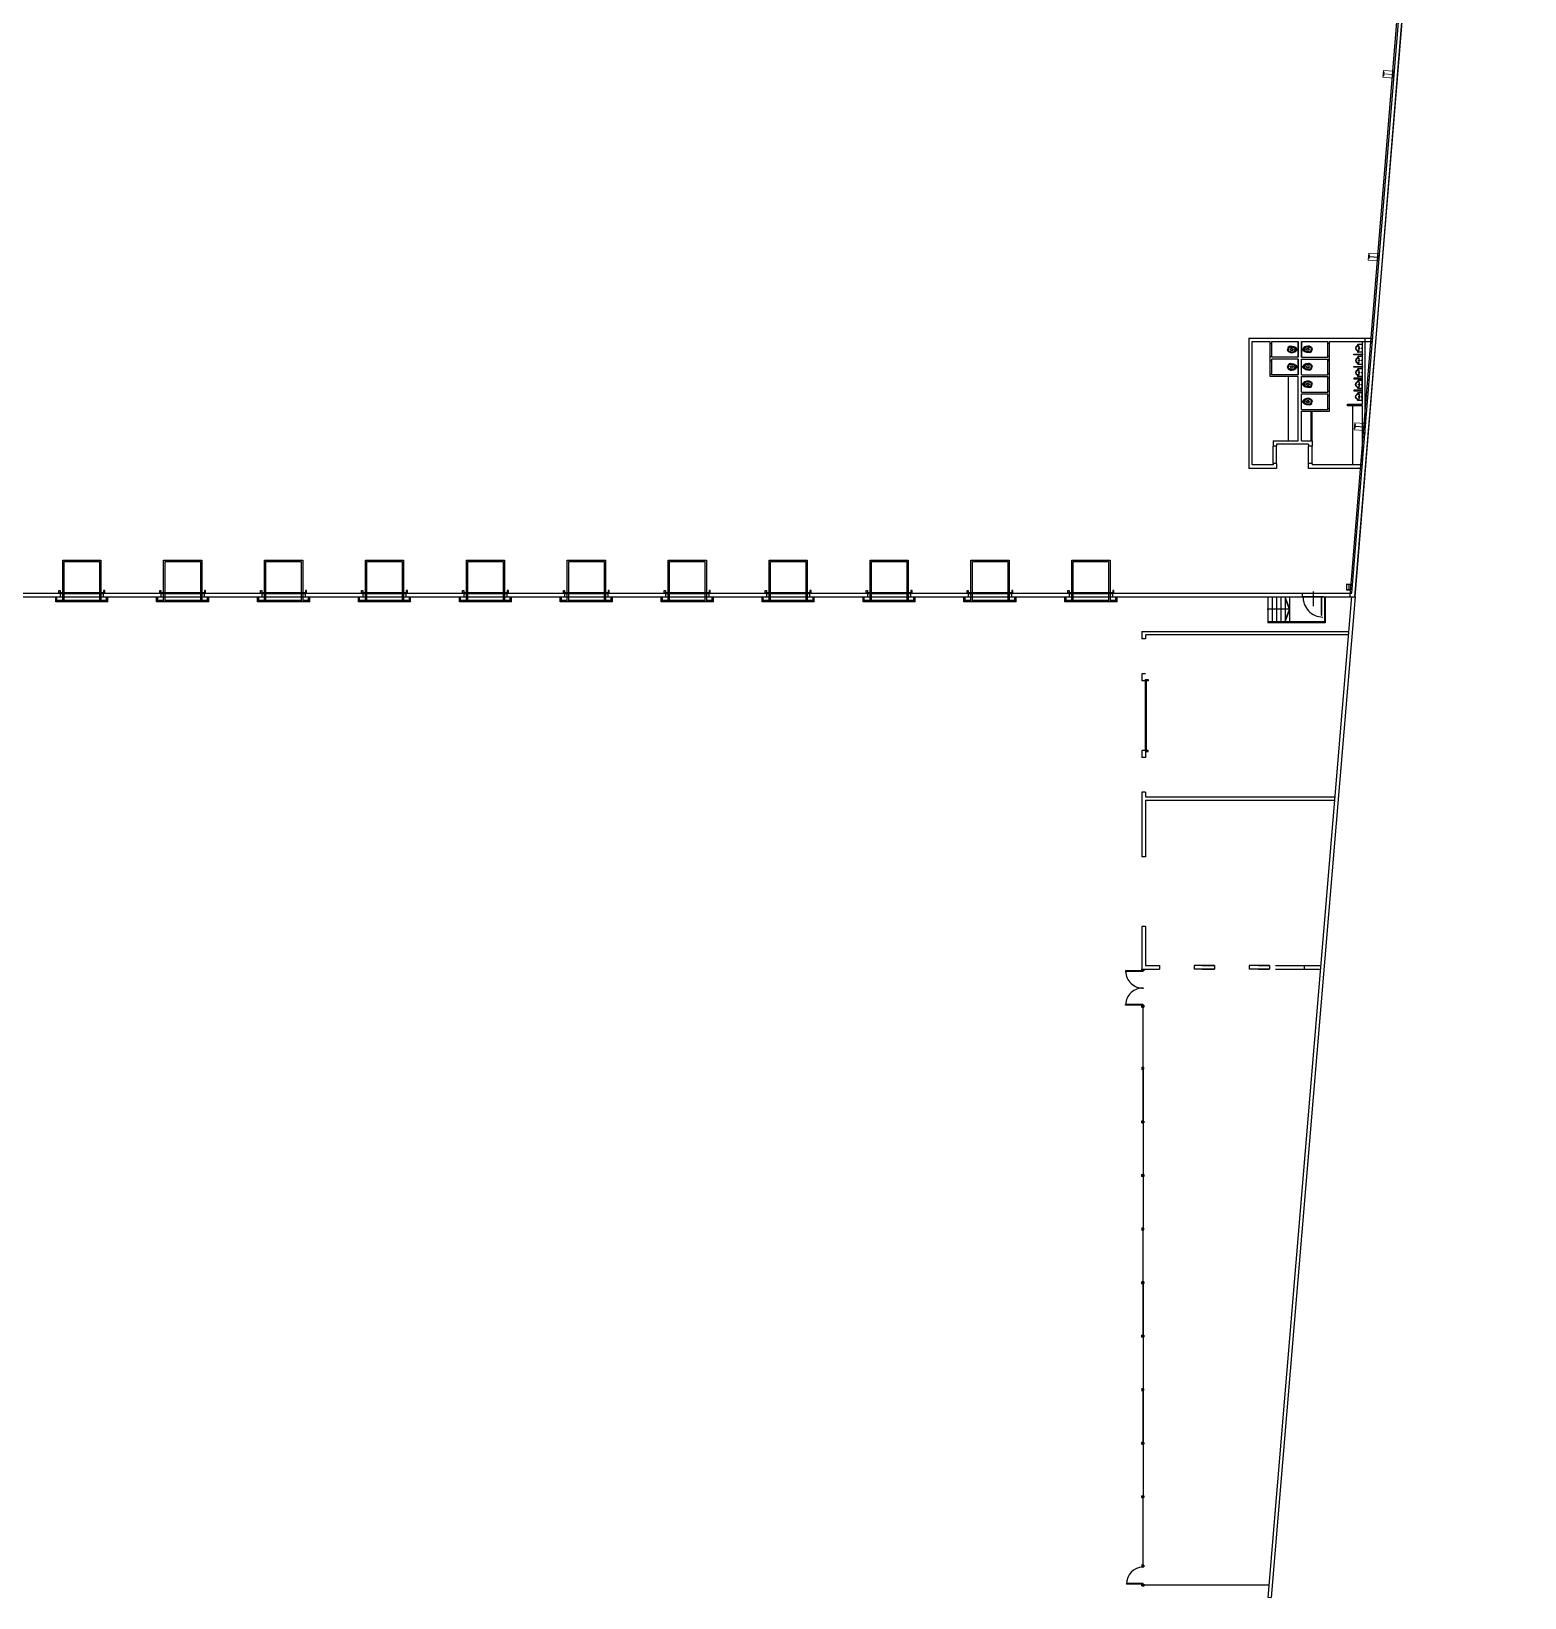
# Model space of a CAD drawing. Header units: millimetres. Extents: x 161 to 540, y 104 to 460.
# Drawn here: x 454.4 to 540.2, y 276.5 to 366.5 of the extents above; entities that cross this region are included whole.
import ezdxf

# ---------------------------------------------------------------- set-up
doc = ezdxf.new("R2010")
doc.units = ezdxf.units.MM
doc.linetypes.add('XKITLINE00', pattern=[0])
for name, color, linetype in [('00-SANIT', 8, 'Continuous'), ('10-CARP-SLIA', 15, 'Continuous'), ('10-M-A-150', 3, 'Continuous'), ('ARQ', 1, 'Continuous'), ('Muros', 3, 'Continuous'), ('Muros Hº', 3, 'Continuous')]:
    doc.layers.add(name, color=color, linetype=linetype)
doc.layers.add('Parte', color=2, linetype='Continuous', lineweight=0)

# ---------------------------------------------------------------- blocks, each defined once
blk = doc.blocks.new('Inodoro corto Pilar')
for points in [[(-0.174249, 0.153512, -0.066659), (-0.156175, 0.348488, -0.095705), (-0.093132, 0.476787, -0.015087)], [(-0.174249, 0.153512, 0.398108), (0.010141, -0.006303, 0.381756)], [(-0.128049, 0.160369, -0.08065), (-0.113821, 0.337568, -0.236142), (-0.074524, 0.393235, -0.092428), (0.010141, 0.412196, 1.125598)], [(-0.128049, 0.160369, 0.391062), (0.010141, 0.042196, -0.020403)], [(-0.093132, 0.476787, -0.231403), (-0.066714, 0.493517), (0.010141, 0.493517)], [(-0.061714, 0.493517, -0.538085), (0.081995, 0.493517, -1.991402)], [(0.010141, 0.166452, -0.071708), (-0.024533, 0.171744, -0.264886), (-0.036511, 0.187532, -0.087945), (-0.031023, 0.292004, -0.362438), (0.010141, 0.319716, 1.825448)], [(0.113413, 0.476787, 0.231403), (0.086995, 0.493517), (0.010141, 0.493517)], [(0.14833, 0.160369, 0.08065), (0.134102, 0.337568, 0.236142), (0.094806, 0.393235, 0.092428), (0.010141, 0.412196, -1.125598)], [(0.010141, 0.166452, 0.071708), (0.044814, 0.171744, 0.264886), (0.056792, 0.187532, 0.087945), (0.051304, 0.292004, 0.362438), (0.010141, 0.319716, -1.825448)], [(0.14833, 0.160369, -0.391062), (0.010141, 0.042196, 0.020403)], [(0.19453, 0.153512, -0.398108), (0.010141, -0.006303, -0.381756)], [(0.19453, 0.153512, 0.066659), (0.176456, 0.348488, 0.095705), (0.113413, 0.476787, 0.015087)]]:
    blk.add_lwpolyline(points, format="xyb")
for centre in [(-0.069859, 0.448056), (0.090141, 0.448056)]:
    blk.add_circle(centre, 0.00843)
blk.add_arc((0.010141, 0.474961), 0.05722, 18.846256, 161.153744)
blk = doc.blocks.new('MURAL CORTO VS')
for p, q in [((-0.225, 0), (0.225, 0)), ((-0.225, 0), (-0.225, -0.231031)), ((0.225, 0), (0.225, -0.231031)), ((-0.205224, -0.231031), (-0.225, -0.231031)), ((0.225, -0.231031), (0.205224, -0.231031))]:
    blk.add_line(p, q)
for centre, radius in [((-0.019313, -0.202847), 0.003249), ((-0.016105, -0.185791), 0.003249), ((0, -0.054976), 0.015), ((-0.007978, -0.21599), 0.003249), ((-0.000769, -0.177665), 0.003249), ((0, -0.19765), 0.003249), ((0.009364, -0.215323), 0.003249), ((0.015146, -0.184589), 0.003249), ((0.019655, -0.201348), 0.003249)]:
    blk.add_circle(centre, radius)
for centre, radius, start, end in [((-0.175256, -0.225977), 0.05, 185.800457, 242.304283), ((-0.159734, -0.243412), 0.047145, 125.639424, 214.697432), ((-0.162373, -0.201435), 0.077718, 242.304283, 263.68067), ((0, -0.555208), 0.397018, 63.881121, 118.133408), ((-0.352191, -0.375769), 0.254007, 16.680246, 44.676447), ((-0.174942, -0.329919), 0.051395, 24.937053, 85.520307), ((-0.014143, -0.25518), 0.125924, 204.925736, 276.448774), ((-0.014547, -0.255704), 0.105457, 206.562443, 277.928608), ((0.014547, -0.255704), 0.105457, 262.071392, 333.437557), ((0.014143, -0.25518), 0.125924, 263.551226, 335.074264), ((0.352191, -0.375769), 0.254007, 135.323553, 163.319754), ((0.174942, -0.329919), 0.051395, 94.479693, 155.062947), ((0.162373, -0.201435), 0.077718, 276.31933, 297.695717), ((0.159734, -0.243412), 0.047145, 325.302568, 71.387137), ((0.175256, -0.225977), 0.05, 297.695717, 354.199543)]:
    blk.add_arc(centre, radius, start, end)

msp = doc.modelspace()

# ---------------------------------------------------------------- linework, layer by layer
for p, q in [((530.175, 334.035), (540.012, 454.812)), ((530.454, 334.012), (540.214, 453.012)), ((320.514, 334.012), (530.454, 334.012))]:
    msp.add_line(p, q)
at = {"layer": '00-SANIT'}
for points in [[(530.395, 347.948), (530.895, 347.948), (530.895, 347.908), (530.395, 347.908)], [(530.395, 347.248), (530.895, 347.248), (530.895, 347.208), (530.395, 347.208)], [(530.395, 346.526), (530.895, 346.526), (530.895, 346.566), (530.395, 346.566)], [(530.395, 345.844), (530.895, 345.844), (530.895, 345.884), (530.395, 345.884)]]:
    msp.add_lwpolyline(points, close=True, dxfattribs=at)
at = {"layer": '10-CARP-SLIA'}
for p, q in [((525.591, 347.813), (525.591, 348.563)), ((525.691, 347.813), (525.691, 348.563)), ((528.891, 347.813), (528.891, 348.563)), ((528.991, 347.813), (528.991, 348.563)), ((525.591, 346.813), (525.591, 347.563)), ((525.691, 346.813), (525.691, 347.563)), ((528.891, 346.813), (528.891, 347.563)), ((528.991, 346.813), (528.991, 347.563)), ((528.891, 345.813), (528.891, 346.563)), ((528.991, 345.813), (528.991, 346.563)), ((528.891, 344.813), (528.891, 345.563)), ((528.991, 344.813), (528.991, 345.563)), ((525.751, 341.668), (525.751, 342.668)), ((525.951, 341.668), (525.951, 342.668)), ((527.791, 341.668), (527.791, 342.668)), ((527.991, 341.668), (527.991, 342.668)), ((527.452, 334.212), (528.652, 334.212)), ((528.652, 334.012), (527.452, 334.012))]:
    msp.add_line(p, q, dxfattribs=at)
msp.add_arc((528.632, 334.002), 1.16, 178.02375, 268.89048, dxfattribs=at)
at = {"layer": '10-M-A-150'}
msp.add_line((518.219, 332.011), (530.099, 332.012), dxfattribs=at)
at = {"layer": 'ARQ'}
for p, q in [((526.641, 342.978), (526.641, 346.651)), ((530.345, 341.588), (530.345, 344.962)), ((527.941, 342.978), (527.941, 344.651)), ((527.991, 342.978), (527.991, 344.651)), ((455.786, 333.712), (455.786, 334.012)), ((455.856, 333.792), (455.856, 334.012)), ((458.716, 333.792), (458.716, 334.012)), ((458.786, 333.712), (458.786, 334.012)), ((461.586, 333.712), (461.586, 334.012)), ((461.656, 333.792), (461.656, 334.012)), ((464.516, 333.792), (464.516, 334.012)), ((464.586, 333.712), (464.586, 334.012)), ((467.386, 333.712), (467.386, 334.012)), ((467.456, 333.792), (467.456, 334.012)), ((470.316, 333.792), (470.316, 334.012)), ((470.386, 333.712), (470.386, 334.012)), ((473.186, 333.712), (473.186, 334.012)), ((473.256, 333.792), (473.256, 334.012)), ((476.116, 333.792), (476.116, 334.012)), ((476.186, 333.712), (476.186, 334.012)), ((478.986, 333.712), (478.986, 334.012)), ((479.056, 333.792), (479.056, 334.012)), ((481.916, 333.792), (481.916, 334.012)), ((481.986, 333.712), (481.986, 334.012)), ((484.786, 333.712), (484.786, 334.012)), ((484.856, 333.792), (484.856, 334.012)), ((487.716, 333.792), (487.716, 334.012)), ((487.786, 333.712), (487.786, 334.012)), ((490.586, 333.712), (490.586, 334.012)), ((490.656, 333.792), (490.656, 334.012)), ((493.516, 333.792), (493.516, 334.012)), ((493.586, 333.712), (493.586, 334.012)), ((496.386, 333.712), (496.386, 334.012)), ((496.456, 333.792), (496.456, 334.012)), ((499.316, 333.792), (499.316, 334.012)), ((499.386, 333.712), (499.386, 334.012)), ((502.186, 333.712), (502.186, 334.012)), ((502.256, 333.792), (502.256, 334.012)), ((505.116, 333.792), (505.116, 334.012)), ((505.186, 333.712), (505.186, 334.012)), ((507.986, 333.712), (507.986, 334.012)), ((508.056, 333.792), (508.056, 334.012)), ((510.916, 333.792), (510.916, 334.012)), ((510.986, 333.712), (510.986, 334.012)), ((513.786, 333.712), (513.786, 334.012)), ((513.856, 333.792), (513.856, 334.012)), ((516.716, 333.792), (516.716, 334.012)), ((516.786, 333.712), (516.786, 334.012)), ((516.786, 333.712), (516.786, 334.012)), ((525.453, 334.012), (525.453, 332.512)), ((525.703, 334.012), (525.703, 332.562)), ((525.953, 334.012), (525.953, 332.562)), ((526.203, 334.012), (526.203, 332.562)), ((526.453, 334.012), (526.453, 332.562)), ((526.703, 334.012), (526.703, 332.562)), ((528.052, 334.312), (528.052, 333.475)), ((528.703, 334.012), (528.703, 332.512)), ((528.753, 334.012), (528.753, 332.512)), ((455.856, 333.792), (455.786, 333.712)), ((458.786, 333.712), (455.786, 333.712)), ((458.716, 333.792), (458.786, 333.712)), ((461.656, 333.792), (461.586, 333.712)), ((464.586, 333.712), (461.586, 333.712)), ((464.516, 333.792), (464.586, 333.712)), ((467.456, 333.792), (467.386, 333.712)), ((470.386, 333.712), (467.386, 333.712)), ((470.316, 333.792), (470.386, 333.712)), ((473.256, 333.792), (473.186, 333.712)), ((476.186, 333.712), (473.186, 333.712)), ((476.116, 333.792), (476.186, 333.712)), ((479.056, 333.792), (478.986, 333.712)), ((481.986, 333.712), (478.986, 333.712)), ((481.916, 333.792), (481.986, 333.712)), ((484.856, 333.792), (484.786, 333.712)), ((487.786, 333.712), (484.786, 333.712)), ((487.716, 333.792), (487.786, 333.712)), ((490.656, 333.792), (490.586, 333.712)), ((493.586, 333.712), (490.586, 333.712)), ((493.516, 333.792), (493.586, 333.712)), ((496.456, 333.792), (496.386, 333.712)), ((499.386, 333.712), (496.386, 333.712)), ((499.316, 333.792), (499.386, 333.712)), ((502.256, 333.792), (502.186, 333.712)), ((505.186, 333.712), (502.186, 333.712)), ((505.116, 333.792), (505.186, 333.712)), ((508.056, 333.792), (507.986, 333.712)), ((510.986, 333.712), (507.986, 333.712)), ((510.916, 333.792), (510.986, 333.712)), ((513.856, 333.792), (513.786, 333.712)), ((516.786, 333.712), (513.786, 333.712)), ((516.716, 333.792), (516.786, 333.712)), ((526.703, 333.287), (525.453, 333.287)), ((528.753, 332.562), (525.453, 332.562)), ((528.753, 332.512), (525.453, 332.512)), ((517.281, 312.505), (517.281, 312.473)), ((517.322, 312.505), (517.281, 312.505)), ((517.281, 312.505), (517.281, 312.473)), ((517.322, 312.505), (517.281, 312.505)), ((517.281, 312.473), (517.322, 312.473)), ((517.281, 312.473), (517.322, 312.473)), ((517.283, 312.503), (517.283, 312.475)), ((517.32, 312.503), (517.283, 312.503)), ((517.283, 312.503), (517.283, 312.475)), ((517.32, 312.503), (517.283, 312.503)), ((517.283, 312.475), (517.32, 312.475)), ((517.283, 312.475), (517.32, 312.475)), ((517.32, 312.475), (517.32, 312.503)), ((517.32, 312.475), (517.32, 312.503)), ((518.222, 312.505, -3.767), (517.322, 312.505, -3.767)), ((517.322, 312.473), (517.322, 312.505)), ((518.222, 312.505, -3.767), (517.322, 312.505, -3.767)), ((517.322, 312.473), (517.322, 312.505)), ((518.222, 312.473, -3.767), (517.322, 312.473, -3.767)), ((518.222, 312.473, -3.767), (517.322, 312.473, -3.767)), ((518.219, 312.512, 0.002), (518.219, 312.612, 0.002)), ((518.219, 312.612, 0.002), (518.319, 312.612, 0.002)), ((518.219, 312.512, 0.002), (518.219, 312.612, 0.002)), ((518.219, 312.612, 0.002), (518.319, 312.612, 0.002)), ((518.319, 312.512, 0.002), (518.219, 312.512, 0.002)), ((518.319, 312.512, 0.002), (518.219, 312.512, 0.002)), ((518.221, 312.514, 0.002), (518.317, 312.61, 0.002)), ((518.317, 312.514, 0.002), (518.221, 312.61, 0.002)), ((518.221, 312.514, 0.002), (518.221, 312.61, 0.002)), ((518.221, 312.61, 0.002), (518.317, 312.61, 0.002)), ((518.221, 312.514, 0.002), (518.317, 312.61, 0.002)), ((518.317, 312.514, 0.002), (518.221, 312.61, 0.002)), ((518.221, 312.514, 0.002), (518.221, 312.61, 0.002)), ((518.221, 312.61, 0.002), (518.317, 312.61, 0.002)), ((518.317, 312.514, 0.002), (518.221, 312.514, 0.002)), ((518.317, 312.514, 0.002), (518.221, 312.514, 0.002)), ((518.222, 312.473), (518.222, 312.505)), ((518.222, 312.505), (518.263, 312.505)), ((518.222, 312.473), (518.222, 312.505)), ((518.222, 312.505), (518.263, 312.505)), ((518.263, 312.473), (518.222, 312.473)), ((518.263, 312.473), (518.222, 312.473)), ((518.224, 312.475), (518.224, 312.503)), ((518.224, 312.503), (518.261, 312.503)), ((518.224, 312.475), (518.224, 312.503)), ((518.224, 312.503), (518.261, 312.503)), ((518.261, 312.475), (518.224, 312.475)), ((518.261, 312.475), (518.224, 312.475)), ((518.261, 312.503), (518.261, 312.475)), ((518.261, 312.503), (518.261, 312.475)), ((518.263, 312.505), (518.263, 312.473)), ((518.263, 312.505), (518.263, 312.473)), ((518.317, 312.61, 0.002), (518.317, 312.514, 0.002)), ((518.317, 312.61, 0.002), (518.317, 312.514, 0.002)), ((518.319, 312.612, 0.002), (518.319, 312.512, 0.002)), ((518.319, 312.612, 0.002), (518.319, 312.512, 0.002)), ((517.281, 310.538), (517.281, 310.571)), ((517.281, 310.571), (517.322, 310.571)), ((517.322, 310.538), (517.281, 310.538)), ((517.283, 310.54), (517.283, 310.569)), ((517.283, 310.569), (517.32, 310.569)), ((517.32, 310.54), (517.283, 310.54)), ((517.32, 310.569), (517.32, 310.54)), ((518.222, 310.571, -3.767), (517.322, 310.571, -3.767)), ((517.322, 310.571), (517.322, 310.538)), ((518.222, 310.538, -3.767), (517.322, 310.538, -3.767)), ((518.263, 310.571), (518.222, 310.571)), ((518.222, 310.571), (518.222, 310.538)), ((518.222, 310.538), (518.263, 310.538)), ((518.261, 310.569), (518.224, 310.569)), ((518.224, 310.569), (518.224, 310.54)), ((518.224, 310.54), (518.261, 310.54)), ((518.261, 310.54), (518.261, 310.569)), ((518.263, 310.538), (518.263, 310.571)), ((518.319, 310.531), (518.219, 310.531)), ((518.219, 310.531), (518.219, 310.431)), ((518.219, 310.431), (518.219, 310.531)), ((518.219, 310.531), (518.319, 310.531)), ((518.219, 310.431), (518.319, 310.431)), ((518.319, 310.431), (518.219, 310.431)), ((518.221, 310.433), (518.317, 310.529)), ((518.317, 310.433), (518.221, 310.529)), ((518.221, 310.529), (518.317, 310.433)), ((518.317, 310.529), (518.221, 310.433)), ((518.317, 310.529), (518.221, 310.529)), ((518.221, 310.529), (518.221, 310.433)), ((518.221, 310.433), (518.221, 310.529)), ((518.221, 310.529), (518.317, 310.529)), ((518.221, 310.433), (518.317, 310.433)), ((518.317, 310.433), (518.221, 310.433)), ((518.229, 310.401, 3.767), (518.229, 310.431, 3.767)), ((518.229, 310.431, 3.767), (518.234, 310.431, 3.767)), ((518.234, 310.401, 3.767), (518.229, 310.401, 3.767)), ((518.234, 310.431, 3.767), (518.234, 310.401, 3.767)), ((518.317, 310.433), (518.317, 310.529)), ((518.317, 310.529), (518.317, 310.433)), ((518.319, 310.431), (518.319, 310.531)), ((518.319, 310.531), (518.319, 310.431)), ((518.319, 306.953), (518.219, 306.953)), ((518.219, 306.953), (518.219, 306.853)), ((518.221, 306.855, -4.144), (518.317, 306.951, -4.144)), ((518.317, 306.855, -4.144), (518.221, 306.951, -4.144)), ((518.317, 306.951), (518.221, 306.951)), ((518.221, 306.951), (518.221, 306.855)), ((518.234, 306.983), (518.229, 306.983)), ((518.229, 306.983), (518.229, 306.953)), ((518.229, 306.953), (518.234, 306.953)), ((518.234, 306.953), (518.234, 306.983)), ((518.317, 306.855), (518.317, 306.951)), ((518.319, 306.853), (518.319, 306.953)), ((518.219, 306.853), (518.319, 306.853)), ((518.221, 306.855), (518.317, 306.855)), ((518.229, 306.823), (518.229, 306.853)), ((518.229, 306.853), (518.234, 306.853)), ((518.234, 306.823), (518.229, 306.823)), ((518.234, 306.853), (518.234, 306.823)), ((518.219, 303.776), (518.219, 303.876)), ((518.219, 303.876), (518.319, 303.876)), ((518.319, 303.876), (518.219, 303.876)), ((518.219, 303.876), (518.219, 303.776)), ((518.319, 303.776), (518.219, 303.776)), ((518.219, 303.776), (518.319, 303.776)), ((518.221, 303.874), (518.317, 303.778)), ((518.317, 303.874), (518.221, 303.778)), ((518.221, 303.778), (518.317, 303.874)), ((518.317, 303.778), (518.221, 303.874)), ((518.221, 303.778), (518.221, 303.874)), ((518.221, 303.874), (518.317, 303.874)), ((518.317, 303.874), (518.221, 303.874)), ((518.221, 303.874), (518.221, 303.778)), ((518.317, 303.778), (518.221, 303.778)), ((518.221, 303.778), (518.317, 303.778)), ((518.234, 303.906, 3.767), (518.229, 303.906, 3.767)), ((518.229, 303.906, 3.767), (518.229, 303.876, 3.767)), ((518.229, 303.876, 3.767), (518.234, 303.876, 3.767)), ((518.234, 303.876, 3.767), (518.234, 303.906, 3.767)), ((518.317, 303.874), (518.317, 303.778)), ((518.317, 303.778), (518.317, 303.874)), ((518.319, 303.876), (518.319, 303.776)), ((518.319, 303.776), (518.319, 303.876)), ((518.219, 300.699), (518.219, 300.799)), ((518.219, 300.799), (518.319, 300.799)), ((518.319, 300.699), (518.219, 300.699)), ((518.221, 300.797, -4.144), (518.317, 300.701, -4.144)), ((518.317, 300.797, -4.144), (518.221, 300.701, -4.144)), ((518.221, 300.701), (518.221, 300.797)), ((518.221, 300.797), (518.317, 300.797)), ((518.317, 300.701), (518.221, 300.701)), ((518.234, 300.829), (518.229, 300.829)), ((518.229, 300.829), (518.229, 300.799)), ((518.229, 300.799), (518.234, 300.799)), ((518.229, 300.669), (518.229, 300.699)), ((518.229, 300.699), (518.234, 300.699)), ((518.234, 300.669), (518.229, 300.669)), ((518.234, 300.799), (518.234, 300.829)), ((518.234, 300.699), (518.234, 300.669)), ((518.317, 300.797), (518.317, 300.701)), ((518.319, 300.799), (518.319, 300.699)), ((518.319, 297.722), (518.219, 297.722)), ((518.219, 297.722), (518.219, 297.622)), ((518.219, 297.622), (518.319, 297.622)), ((518.221, 297.624, -4.144), (518.317, 297.72, -4.144)), ((518.317, 297.624, -4.144), (518.221, 297.72, -4.144)), ((518.317, 297.72), (518.221, 297.72)), ((518.221, 297.72), (518.221, 297.624)), ((518.221, 297.624), (518.317, 297.624)), ((518.234, 297.752), (518.229, 297.752)), ((518.229, 297.752), (518.229, 297.722)), ((518.229, 297.722), (518.234, 297.722)), ((518.229, 297.592), (518.229, 297.622)), ((518.229, 297.622), (518.234, 297.622)), ((518.234, 297.592), (518.229, 297.592)), ((518.234, 297.722), (518.234, 297.752)), ((518.234, 297.622), (518.234, 297.592)), ((518.317, 297.624), (518.317, 297.72)), ((518.319, 297.622), (518.319, 297.722)), ((518.319, 294.645), (518.219, 294.645)), ((518.219, 294.645), (518.219, 294.545)), ((518.219, 294.545), (518.219, 294.645)), ((518.219, 294.645), (518.319, 294.645)), ((518.219, 294.545), (518.319, 294.545)), ((518.319, 294.545), (518.219, 294.545)), ((518.221, 294.547), (518.317, 294.643)), ((518.317, 294.547), (518.221, 294.643)), ((518.221, 294.643), (518.317, 294.547)), ((518.317, 294.643), (518.221, 294.547)), ((518.317, 294.643), (518.221, 294.643)), ((518.221, 294.643), (518.221, 294.547)), ((518.221, 294.547), (518.221, 294.643)), ((518.221, 294.643), (518.317, 294.643)), ((518.221, 294.547), (518.317, 294.547)), ((518.317, 294.547), (518.221, 294.547)), ((518.229, 294.515, 3.767), (518.229, 294.545, 3.767)), ((518.229, 294.545, 3.767), (518.234, 294.545, 3.767)), ((518.234, 294.515, 3.767), (518.229, 294.515, 3.767)), ((518.234, 294.545, 3.767), (518.234, 294.515, 3.767)), ((518.317, 294.547), (518.317, 294.643)), ((518.317, 294.643), (518.317, 294.547)), ((518.319, 294.545), (518.319, 294.645)), ((518.319, 294.645), (518.319, 294.545)), ((518.219, 291.468), (518.219, 291.568)), ((518.219, 291.568), (518.319, 291.568)), ((518.319, 291.468), (518.219, 291.468)), ((518.221, 291.566, -4.144), (518.317, 291.47, -4.144)), ((518.317, 291.566, -4.144), (518.221, 291.47, -4.144)), ((518.221, 291.47), (518.221, 291.566)), ((518.221, 291.566), (518.317, 291.566)), ((518.317, 291.47), (518.221, 291.47)), ((518.234, 291.598), (518.229, 291.598)), ((518.229, 291.598), (518.229, 291.568)), ((518.229, 291.568), (518.234, 291.568)), ((518.229, 291.438), (518.229, 291.468)), ((518.229, 291.468), (518.234, 291.468)), ((518.234, 291.438), (518.229, 291.438)), ((518.234, 291.568), (518.234, 291.598)), ((518.234, 291.468), (518.234, 291.438)), ((518.317, 291.566), (518.317, 291.47)), ((518.319, 291.568), (518.319, 291.468)), ((518.319, 288.491), (518.219, 288.491)), ((518.219, 288.491), (518.219, 288.391)), ((518.219, 288.391), (518.319, 288.391)), ((518.221, 288.393, -4.144), (518.317, 288.489, -4.144)), ((518.317, 288.393, -4.144), (518.221, 288.489, -4.144)), ((518.317, 288.489), (518.221, 288.489)), ((518.221, 288.489), (518.221, 288.393)), ((518.221, 288.393), (518.317, 288.393)), ((518.234, 288.521), (518.229, 288.521)), ((518.229, 288.521), (518.229, 288.491)), ((518.229, 288.491), (518.234, 288.491)), ((518.229, 288.361), (518.229, 288.391)), ((518.229, 288.391), (518.234, 288.391)), ((518.234, 288.361), (518.229, 288.361)), ((518.234, 288.491), (518.234, 288.521)), ((518.234, 288.391), (518.234, 288.361)), ((518.317, 288.393), (518.317, 288.489)), ((518.319, 288.391), (518.319, 288.491)), ((518.219, 285.315), (518.219, 285.415)), ((518.219, 285.415), (518.319, 285.415)), ((518.319, 285.415), (518.219, 285.415)), ((518.219, 285.415), (518.219, 285.315)), ((518.221, 285.413), (518.317, 285.317)), ((518.317, 285.413), (518.221, 285.317)), ((518.221, 285.317), (518.317, 285.413)), ((518.317, 285.317), (518.221, 285.413)), ((518.221, 285.317), (518.221, 285.413)), ((518.221, 285.413), (518.317, 285.413)), ((518.317, 285.413), (518.221, 285.413)), ((518.221, 285.413), (518.221, 285.317)), ((518.234, 285.445, 3.767), (518.229, 285.445, 3.767)), ((518.229, 285.445, 3.767), (518.229, 285.415, 3.767)), ((518.229, 285.415, 3.767), (518.234, 285.415, 3.767)), ((518.234, 285.415, 3.767), (518.234, 285.445, 3.767)), ((518.317, 285.413), (518.317, 285.317)), ((518.317, 285.317), (518.317, 285.413)), ((518.319, 285.415), (518.319, 285.315)), ((518.319, 285.315), (518.319, 285.415)), ((518.319, 285.315), (518.219, 285.315)), ((518.219, 285.315), (518.319, 285.315)), ((518.317, 285.317), (518.221, 285.317)), ((518.221, 285.317), (518.317, 285.317)), ((518.219, 282.238), (518.219, 282.338)), ((518.219, 282.338), (518.319, 282.338)), ((518.319, 282.238), (518.219, 282.238)), ((518.221, 282.336, -4.144), (518.317, 282.24, -4.144)), ((518.317, 282.336, -4.144), (518.221, 282.24, -4.144)), ((518.221, 282.24), (518.221, 282.336)), ((518.221, 282.336), (518.317, 282.336)), ((518.317, 282.24), (518.221, 282.24)), ((518.234, 282.368), (518.229, 282.368)), ((518.229, 282.368), (518.229, 282.338)), ((518.229, 282.338), (518.234, 282.338)), ((518.229, 282.208), (518.229, 282.238)), ((518.229, 282.238), (518.234, 282.238)), ((518.234, 282.208), (518.229, 282.208)), ((518.234, 282.338), (518.234, 282.368)), ((518.234, 282.238), (518.234, 282.208)), ((518.317, 282.336), (518.317, 282.24)), ((518.319, 282.338), (518.319, 282.238)), ((518.321, 278.361), (518.221, 278.361)), ((518.221, 278.361), (518.221, 278.261)), ((518.221, 278.261, -3.767), (518.221, 278.361, -3.767)), ((518.221, 278.361, -3.767), (518.321, 278.361, -3.767)), ((518.221, 278.261), (518.321, 278.261)), ((518.321, 278.261, -3.767), (518.221, 278.261, -3.767)), ((518.223, 278.263, -3.767), (518.319, 278.359, -3.767)), ((518.319, 278.263, -3.767), (518.223, 278.359, -3.767)), ((518.223, 278.263, -4.144), (518.319, 278.359, -4.144)), ((518.319, 278.263, -4.144), (518.223, 278.359, -4.144)), ((518.319, 278.359), (518.223, 278.359)), ((518.223, 278.359), (518.223, 278.263)), ((518.223, 278.263, -3.767), (518.223, 278.359, -3.767)), ((518.223, 278.359, -3.767), (518.319, 278.359, -3.767)), ((518.223, 278.263), (518.319, 278.263)), ((518.319, 278.263, -3.767), (518.223, 278.263, -3.767)), ((518.236, 278.391), (518.231, 278.391)), ((518.231, 278.391), (518.231, 278.361)), ((518.231, 278.361), (518.236, 278.361)), ((518.231, 278.231), (518.231, 278.261)), ((518.231, 278.261), (518.236, 278.261)), ((518.236, 278.231), (518.231, 278.231)), ((518.236, 278.361), (518.236, 278.391)), ((518.236, 278.261), (518.236, 278.231)), ((518.319, 278.263), (518.319, 278.359)), ((518.319, 278.359, -3.767), (518.319, 278.263, -3.767)), ((518.321, 278.261), (518.321, 278.361)), ((518.321, 278.361, -3.767), (518.321, 278.261, -3.767)), ((518.222, 277.27, -3.767), (517.323, 277.27, -3.767)), ((518.222, 277.302, -3.767), (517.324, 277.302, -3.767)), ((518.319, 277.262), (518.219, 277.262)), ((518.219, 277.262), (518.219, 277.162)), ((518.219, 277.162), (518.219, 277.262)), ((518.219, 277.262), (518.319, 277.262)), ((518.219, 277.162), (518.219, 277.262)), ((518.219, 277.262), (518.319, 277.262)), ((518.221, 277.164), (518.317, 277.26)), ((518.317, 277.164), (518.221, 277.26)), ((518.221, 277.164), (518.317, 277.26)), ((518.317, 277.164), (518.221, 277.26)), ((518.221, 277.26), (518.317, 277.164)), ((518.317, 277.26), (518.221, 277.164)), ((518.317, 277.26), (518.221, 277.26)), ((518.221, 277.26), (518.221, 277.164)), ((518.221, 277.164), (518.221, 277.26)), ((518.221, 277.26), (518.317, 277.26)), ((518.221, 277.164), (518.221, 277.26)), ((518.221, 277.26), (518.317, 277.26)), ((518.263, 277.302), (518.222, 277.302)), ((518.222, 277.302), (518.222, 277.27)), ((518.222, 277.27), (518.263, 277.27)), ((518.261, 277.3), (518.224, 277.3)), ((518.224, 277.3), (518.224, 277.272)), ((518.224, 277.272), (518.261, 277.272)), ((518.261, 277.272), (518.261, 277.3)), ((518.263, 277.27), (518.263, 277.302)), ((518.317, 277.164), (518.317, 277.26)), ((518.317, 277.26), (518.317, 277.164)), ((518.317, 277.26), (518.317, 277.164)), ((518.319, 277.162), (518.319, 277.262)), ((518.319, 277.262), (518.319, 277.162)), ((518.319, 277.262), (518.319, 277.162)), ((518.219, 277.162), (518.319, 277.162)), ((518.319, 277.162), (518.219, 277.162)), ((518.319, 277.162), (518.219, 277.162)), ((518.221, 277.164), (518.317, 277.164)), ((518.317, 277.164), (518.221, 277.164)), ((518.317, 277.164), (518.221, 277.164)), ((518.319, 277.176), (518.349, 277.176)), ((518.319, 277.172), (518.319, 277.176)), ((518.349, 277.172), (518.319, 277.172)), ((518.349, 277.176), (518.349, 277.172))]:
    msp.add_line(p, q, dxfattribs=at)
at = {"layer": 'ARQ', "ltscale": 0.005}
for p, q in [((518.279, 303.876, -0.775), (518.279, 310.431, 0.009)), ((518.279, 306.853, -0.377), (518.279, 303.876, 0.009)), ((518.279, 303.776, -0.775), (518.279, 300.799, -0.39)), ((518.279, 300.699, -0.377), (518.279, 297.722, 0.009)), ((518.279, 294.645, -0.775), (518.279, 297.622, -0.39)), ((518.279, 294.545, -0.775), (518.279, 291.568, -0.39)), ((518.279, 291.568, -0.377), (518.279, 294.545, 0.009)), ((518.279, 291.468, -0.377), (518.279, 288.491, 0.009)), ((518.279, 285.415, -0.775), (518.279, 288.391, -0.39)), ((518.279, 288.391, -0.377), (518.279, 285.415, 0.009)), ((518.279, 285.315, -0.775), (518.279, 282.338, -0.39)), ((518.279, 278.361, -0.375), (518.279, 282.238, 0.009)), ((518.317, 277.224, 3.767), (519.341, 277.224, 3.767)), ((518.319, 277.224), (525.503, 277.224))]:
    msp.add_line(p, q, dxfattribs=at)
at = {"layer": 'ARQ'}
for points in [[(456.191, 334.262), (456.191, 336.112), (458.381, 336.112), (458.381, 334.262)], [(456.271, 334.262), (456.271, 336.032), (458.301, 336.032), (458.301, 334.262)], [(461.991, 334.262), (461.991, 336.112), (464.181, 336.112), (464.181, 334.262)], [(462.071, 334.262), (462.071, 336.032), (464.101, 336.032), (464.101, 334.262)], [(467.791, 334.262), (467.791, 336.112), (469.981, 336.112), (469.981, 334.262)], [(467.871, 334.262), (467.871, 336.032), (469.901, 336.032), (469.901, 334.262)], [(473.591, 334.262), (473.591, 336.112), (475.781, 336.112), (475.781, 334.262)], [(473.671, 334.262), (473.671, 336.032), (475.701, 336.032), (475.701, 334.262)], [(479.391, 334.262), (479.391, 336.112), (481.581, 336.112), (481.581, 334.262)], [(479.471, 334.262), (479.471, 336.032), (481.501, 336.032), (481.501, 334.262)], [(485.191, 334.262), (485.191, 336.112), (487.381, 336.112), (487.381, 334.262)], [(485.271, 334.262), (485.271, 336.032), (487.301, 336.032), (487.301, 334.262)], [(490.991, 334.262), (490.991, 336.112), (493.181, 336.112), (493.181, 334.262)], [(491.071, 334.262), (491.071, 336.032), (493.101, 336.032), (493.101, 334.262)], [(496.791, 334.262), (496.791, 336.112), (498.981, 336.112), (498.981, 334.262)], [(496.871, 334.262), (496.871, 336.032), (498.901, 336.032), (498.901, 334.262)], [(502.591, 334.262), (502.591, 336.112), (504.781, 336.112), (504.781, 334.262)], [(502.671, 334.262), (502.671, 336.032), (504.701, 336.032), (504.701, 334.262)], [(508.391, 334.262), (508.391, 336.112), (510.581, 336.112), (510.581, 334.262)], [(508.471, 334.262), (508.471, 336.032), (510.501, 336.032), (510.501, 334.262)], [(514.191, 334.262), (514.191, 336.112), (516.381, 336.112), (516.381, 334.262)], [(514.271, 334.262), (514.271, 336.032), (516.301, 336.032), (516.301, 334.262)], [(456.036, 334.212), (456.036, 334.262), (458.536, 334.262), (458.536, 334.212)], [(456.036, 334.262), (456.036, 334.19), (458.536, 334.19), (458.536, 334.262)], [(456.191, 333.712), (456.191, 334.19)], [(456.271, 333.712), (456.271, 334.19)], [(458.301, 334.19), (458.301, 333.712)], [(458.381, 334.19), (458.381, 333.712)], [(461.836, 334.212), (461.836, 334.262), (464.336, 334.262), (464.336, 334.212)], [(461.836, 334.262), (461.836, 334.19), (464.336, 334.19), (464.336, 334.262)], [(461.991, 333.712), (461.991, 334.19)], [(462.071, 333.712), (462.071, 334.19)], [(464.101, 334.19), (464.101, 333.712)], [(464.181, 334.19), (464.181, 333.712)], [(467.636, 334.212), (467.636, 334.262), (470.136, 334.262), (470.136, 334.212)], [(467.636, 334.262), (467.636, 334.19), (470.136, 334.19), (470.136, 334.262)], [(467.791, 333.712), (467.791, 334.19)], [(467.871, 333.712), (467.871, 334.19)], [(469.901, 334.19), (469.901, 333.712)], [(469.981, 334.19), (469.981, 333.712)], [(473.436, 334.212), (473.436, 334.262), (475.936, 334.262), (475.936, 334.212)], [(473.436, 334.262), (473.436, 334.19), (475.936, 334.19), (475.936, 334.262)], [(473.591, 333.712), (473.591, 334.19)], [(473.671, 333.712), (473.671, 334.19)], [(475.701, 334.19), (475.701, 333.712)], [(475.781, 334.19), (475.781, 333.712)], [(479.236, 334.212), (479.236, 334.262), (481.736, 334.262), (481.736, 334.212)], [(479.236, 334.262), (479.236, 334.19), (481.736, 334.19), (481.736, 334.262)], [(479.391, 333.712), (479.391, 334.19)], [(479.471, 333.712), (479.471, 334.19)], [(481.501, 334.19), (481.501, 333.712)], [(481.581, 334.19), (481.581, 333.712)], [(485.036, 334.212), (485.036, 334.262), (487.536, 334.262), (487.536, 334.212)], [(485.036, 334.262), (485.036, 334.19), (487.536, 334.19), (487.536, 334.262)], [(485.191, 333.712), (485.191, 334.19)], [(485.271, 333.712), (485.271, 334.19)], [(487.301, 334.19), (487.301, 333.712)], [(487.381, 334.19), (487.381, 333.712)], [(490.836, 334.212), (490.836, 334.262), (493.336, 334.262), (493.336, 334.212)], [(490.836, 334.262), (490.836, 334.19), (493.336, 334.19), (493.336, 334.262)], [(490.991, 333.712), (490.991, 334.19)], [(491.071, 333.712), (491.071, 334.19)], [(493.101, 334.19), (493.101, 333.712)], [(493.181, 334.19), (493.181, 333.712)], [(496.636, 334.212), (496.636, 334.262), (499.136, 334.262), (499.136, 334.212)], [(496.636, 334.262), (496.636, 334.19), (499.136, 334.19), (499.136, 334.262)], [(496.791, 333.712), (496.791, 334.19)], [(496.871, 333.712), (496.871, 334.19)], [(498.901, 334.19), (498.901, 333.712)], [(498.981, 334.19), (498.981, 333.712)], [(502.436, 334.212), (502.436, 334.262), (504.936, 334.262), (504.936, 334.212)], [(502.436, 334.262), (502.436, 334.19), (504.936, 334.19), (504.936, 334.262)], [(502.591, 333.712), (502.591, 334.19)], [(502.671, 333.712), (502.671, 334.19)], [(504.701, 334.19), (504.701, 333.712)], [(504.781, 334.19), (504.781, 333.712)], [(508.236, 334.212), (508.236, 334.262), (510.736, 334.262), (510.736, 334.212)], [(508.236, 334.262), (508.236, 334.19), (510.736, 334.19), (510.736, 334.262)], [(508.391, 333.712), (508.391, 334.19)], [(508.471, 333.712), (508.471, 334.19)], [(510.501, 334.19), (510.501, 333.712)], [(510.581, 334.19), (510.581, 333.712)], [(514.036, 334.212), (514.036, 334.262), (516.536, 334.262), (516.536, 334.212)], [(514.036, 334.262), (514.036, 334.19), (516.536, 334.19), (516.536, 334.262)], [(514.191, 333.712), (514.191, 334.19)], [(514.271, 333.712), (514.271, 334.19)], [(516.301, 334.19), (516.301, 333.712)], [(516.381, 334.19), (516.381, 333.712)], [(456.191, 333.792), (455.856, 333.792)], [(458.301, 333.792), (456.271, 333.792)], [(458.716, 333.792), (458.381, 333.792)], [(461.991, 333.792), (461.656, 333.792)], [(464.101, 333.792), (462.071, 333.792)], [(464.516, 333.792), (464.181, 333.792)], [(467.791, 333.792), (467.456, 333.792)], [(469.901, 333.792), (467.871, 333.792)], [(470.316, 333.792), (469.981, 333.792)], [(473.591, 333.792), (473.256, 333.792)], [(475.701, 333.792), (473.671, 333.792)], [(476.116, 333.792), (475.781, 333.792)], [(479.391, 333.792), (479.056, 333.792)], [(481.501, 333.792), (479.471, 333.792)], [(481.916, 333.792), (481.581, 333.792)], [(485.191, 333.792), (484.856, 333.792)], [(487.301, 333.792), (485.271, 333.792)], [(487.716, 333.792), (487.381, 333.792)], [(490.991, 333.792), (490.656, 333.792)], [(493.101, 333.792), (491.071, 333.792)], [(493.516, 333.792), (493.181, 333.792)], [(496.791, 333.792), (496.456, 333.792)], [(498.901, 333.792), (496.871, 333.792)], [(499.316, 333.792), (498.981, 333.792)], [(502.591, 333.792), (502.256, 333.792)], [(504.701, 333.792), (502.671, 333.792)], [(505.116, 333.792), (504.781, 333.792)], [(508.391, 333.792), (508.056, 333.792)], [(510.501, 333.792), (508.471, 333.792)], [(510.916, 333.792), (510.581, 333.792)], [(514.191, 333.792), (513.856, 333.792)], [(516.301, 333.792), (514.271, 333.792)], [(516.716, 333.792), (516.381, 333.792)]]:
    msp.add_lwpolyline(points, dxfattribs=at)
for points in [[(455.966, 334.212), (455.966, 334.362), (456.036, 334.362), (456.036, 334.212)], [(458.606, 334.212), (458.606, 334.362), (458.536, 334.362), (458.536, 334.212)], [(461.766, 334.212), (461.766, 334.362), (461.836, 334.362), (461.836, 334.212)], [(464.406, 334.212), (464.406, 334.362), (464.336, 334.362), (464.336, 334.212)], [(467.566, 334.212), (467.566, 334.362), (467.636, 334.362), (467.636, 334.212)], [(470.206, 334.212), (470.206, 334.362), (470.136, 334.362), (470.136, 334.212)], [(473.366, 334.212), (473.366, 334.362), (473.436, 334.362), (473.436, 334.212)], [(476.006, 334.212), (476.006, 334.362), (475.936, 334.362), (475.936, 334.212)], [(479.166, 334.212), (479.166, 334.362), (479.236, 334.362), (479.236, 334.212)], [(481.806, 334.212), (481.806, 334.362), (481.736, 334.362), (481.736, 334.212)], [(484.966, 334.212), (484.966, 334.362), (485.036, 334.362), (485.036, 334.212)], [(487.606, 334.212), (487.606, 334.362), (487.536, 334.362), (487.536, 334.212)], [(490.766, 334.212), (490.766, 334.362), (490.836, 334.362), (490.836, 334.212)], [(493.406, 334.212), (493.406, 334.362), (493.336, 334.362), (493.336, 334.212)], [(496.566, 334.212), (496.566, 334.362), (496.636, 334.362), (496.636, 334.212)], [(499.206, 334.212), (499.206, 334.362), (499.136, 334.362), (499.136, 334.212)], [(502.366, 334.212), (502.366, 334.362), (502.436, 334.362), (502.436, 334.212)], [(505.006, 334.212), (505.006, 334.362), (504.936, 334.362), (504.936, 334.212)], [(508.166, 334.212), (508.166, 334.362), (508.236, 334.362), (508.236, 334.212)], [(510.806, 334.212), (510.806, 334.362), (510.736, 334.362), (510.736, 334.212)], [(513.966, 334.212), (513.966, 334.362), (514.036, 334.362), (514.036, 334.212)], [(516.606, 334.212), (516.606, 334.362), (516.536, 334.362), (516.536, 334.212)]]:
    msp.add_lwpolyline(points, close=True, dxfattribs=at)
at = {"layer": 'ARQ', "const_width": 0.1}
msp.add_lwpolyline([(526.453, 332.637), (526.703, 333.287), (526.453, 333.937)], dxfattribs=at)
at = {"layer": 'ARQ'}
for points, elevation in [([(528.558, 333.954), (528.511, 333.954), (528.511, 332.952), (528.558, 332.952)], 3.767), ([(518.419, 329.252), (518.569, 329.252), (518.569, 329.182), (518.419, 329.182)], 3.764), ([(518.419, 329.182), (518.469, 329.182), (518.469, 325.182), (518.419, 325.182)], 3.764), ([(518.419, 325.112), (518.569, 325.112), (518.569, 325.182), (518.419, 325.182)], 3.764)]:
    msp.add_lwpolyline(points, close=True, dxfattribs=dict(at, elevation=elevation))
at = {"layer": 'ARQ', "const_width": 0.05}
msp.add_lwpolyline([(525.453, 333.262, 1), (525.453, 333.312, 1)], format="xyb", close=True, dxfattribs=at)
at = {"layer": 'ARQ'}
for centre, radius, start, end in [((518.267, 312.511), 0.991, 182.06381, 272.78274), ((518.267, 312.511), 0.991, 182.06381, 272.78274), ((518.267, 310.532), 0.991, 87.21726, 177.93619), ((518.324, 277.262, -3.767), 1.001, 93.00776, 179.54081)]:
    msp.add_arc(centre, radius, start, end, dxfattribs=at)
at = {"layer": 'Muros'}
for p, q in [((530.279, 334.212), (533.636, 375.431)), ((530.463, 334.012), (533.835, 375.414)), ((524.351, 348.871), (531.498, 348.871)), ((524.351, 348.871), (524.351, 341.388)), ((524.551, 348.671), (525.591, 348.671)), ((524.551, 341.588), (524.551, 348.671)), ((525.591, 348.563), (525.591, 348.671)), ((525.591, 348.563), (525.691, 348.563)), ((525.691, 348.671), (527.191, 348.671)), ((525.691, 348.563), (525.691, 348.671)), ((527.191, 347.771), (527.191, 348.671)), ((527.391, 348.671), (528.891, 348.671)), ((527.391, 347.771), (527.391, 348.671)), ((528.891, 348.563), (528.891, 348.671)), ((528.991, 348.563), (528.891, 348.563)), ((528.991, 348.671), (531.486, 348.671)), ((528.991, 348.563), (528.991, 348.671)), ((528.991, 347.671), (528.991, 348.671)), ((530.895, 345.082), (530.895, 348.671)), ((531.045, 343.385), (531.045, 348.871)), ((531.045, 343.385), (531.045, 348.505)), ((525.591, 347.563), (525.591, 347.813)), ((525.591, 347.813), (525.691, 347.813)), ((525.591, 347.563), (525.691, 347.563)), ((525.691, 347.771), (525.691, 347.813)), ((527.191, 347.771), (525.691, 347.771)), ((525.691, 347.563), (525.691, 347.671)), ((527.191, 347.671), (525.691, 347.671)), ((527.191, 346.771), (527.191, 347.671)), ((527.391, 347.771), (528.891, 347.771)), ((527.391, 346.771), (527.391, 347.671)), ((527.391, 346.771), (527.391, 347.671)), ((527.391, 347.671), (528.991, 347.671)), ((527.391, 347.671), (528.991, 347.671)), ((528.991, 347.813), (528.891, 347.813)), ((528.891, 347.771), (528.891, 347.813)), ((528.891, 347.563), (528.891, 347.671)), ((528.991, 347.563), (528.891, 347.563)), ((528.991, 347.671), (528.991, 347.813)), ((528.991, 347.563), (528.991, 347.671)), ((528.991, 344.671), (528.991, 347.671)), ((525.591, 346.671), (525.591, 346.813)), ((525.591, 346.813), (525.691, 346.813)), ((527.191, 346.671), (525.591, 346.671)), ((525.691, 346.771), (525.691, 346.813)), ((527.191, 346.771), (525.691, 346.771)), ((527.191, 342.978), (527.191, 346.671)), ((527.391, 346.771), (528.891, 346.771)), ((527.391, 345.771), (527.391, 346.671)), ((527.391, 345.771), (527.391, 346.671)), ((527.391, 346.671), (528.891, 346.671)), ((528.991, 346.813), (528.891, 346.813)), ((528.891, 346.771), (528.891, 346.813)), ((528.891, 346.563), (528.891, 346.671)), ((528.991, 346.563), (528.891, 346.563)), ((528.991, 346.563), (528.991, 346.813)), ((527.391, 345.771), (528.891, 345.771)), ((527.391, 344.771), (527.391, 345.671)), ((527.391, 345.544), (527.391, 345.671)), ((527.391, 345.671), (528.891, 345.671)), ((528.891, 345.771), (528.891, 345.813)), ((528.991, 345.813), (528.891, 345.813)), ((528.891, 345.563), (528.891, 345.671)), ((528.991, 345.563), (528.991, 345.813)), ((527.391, 344.771), (528.891, 344.771)), ((528.991, 345.563), (528.891, 345.563)), ((528.991, 344.813), (528.891, 344.813)), ((528.891, 344.771), (528.891, 344.813)), ((528.991, 344.671), (528.991, 344.813)), ((530.031, 345.082), (530.895, 345.082)), ((530.031, 344.982), (530.031, 345.082)), ((530.031, 345.082), (530.031, 344.982)), ((530.895, 344.982), (530.031, 344.982)), ((530.895, 341.588), (530.895, 344.982)), ((527.391, 342.978), (527.391, 344.671)), ((527.391, 344.671), (528.991, 344.671)), ((527.391, 344.671), (528.991, 344.671)), ((525.751, 342.978), (525.751, 342.778)), ((525.751, 342.978), (527.191, 342.978)), ((525.751, 342.978), (525.751, 342.668)), ((527.391, 342.978), (527.991, 342.978)), ((527.991, 342.978), (527.991, 342.668)), ((525.951, 342.668), (525.751, 342.668)), ((527.791, 342.778), (525.951, 342.778)), ((525.951, 342.778), (525.951, 342.668)), ((527.791, 342.778), (527.791, 342.668)), ((527.991, 342.668), (527.791, 342.668)), ((525.951, 341.388), (524.351, 341.388)), ((525.751, 341.588), (524.551, 341.588)), ((525.751, 341.668), (525.751, 341.588)), ((525.951, 341.668), (525.751, 341.668)), ((525.951, 341.668), (525.951, 341.388)), ((527.791, 341.388), (527.791, 341.668)), ((528.011, 341.668), (527.791, 341.668)), ((530.882, 341.388), (527.791, 341.388)), ((530.882, 341.388), (527.791, 341.388)), ((527.991, 341.668), (527.991, 341.588)), ((530.895, 341.588), (527.991, 341.588)), ((452.736, 334.212), (456.036, 334.212)), ((452.736, 334.012), (456.036, 334.012)), ((456.036, 334.212), (456.036, 334.012)), ((458.536, 334.212), (461.836, 334.212)), ((458.536, 334.012), (458.536, 334.212)), ((458.536, 334.012), (461.836, 334.012)), ((461.836, 334.212), (461.836, 334.012)), ((464.336, 334.212), (467.636, 334.212)), ((464.336, 334.012), (464.336, 334.212)), ((464.336, 334.012), (467.636, 334.012)), ((467.636, 334.212), (467.636, 334.012)), ((470.136, 334.212), (473.436, 334.212)), ((470.136, 334.012), (470.136, 334.212)), ((470.136, 334.012), (473.436, 334.012)), ((473.436, 334.212), (473.436, 334.012)), ((475.936, 334.212), (479.236, 334.212)), ((475.936, 334.012), (475.936, 334.212)), ((475.936, 334.012), (479.236, 334.012)), ((479.236, 334.212), (479.236, 334.012)), ((481.736, 334.212), (485.036, 334.212)), ((481.736, 334.012), (481.736, 334.212)), ((481.736, 334.012), (485.036, 334.012)), ((485.036, 334.212), (485.036, 334.012)), ((487.536, 334.212), (490.836, 334.212)), ((487.536, 334.012), (487.536, 334.212)), ((487.536, 334.012), (490.836, 334.012)), ((490.836, 334.212), (490.836, 334.012)), ((493.336, 334.212), (496.636, 334.212)), ((493.336, 334.012), (493.336, 334.212)), ((493.336, 334.012), (496.636, 334.012)), ((496.636, 334.212), (496.636, 334.012)), ((499.136, 334.212), (502.436, 334.212)), ((499.136, 334.012), (499.136, 334.212)), ((499.136, 334.012), (502.436, 334.012)), ((502.436, 334.212), (502.436, 334.012)), ((504.936, 334.212), (508.236, 334.212)), ((504.936, 334.012), (504.936, 334.212)), ((504.936, 334.012), (508.236, 334.012)), ((508.236, 334.212), (508.236, 334.012)), ((510.736, 334.212), (514.036, 334.212)), ((510.736, 334.012), (510.736, 334.212)), ((510.736, 334.012), (514.036, 334.012)), ((514.036, 334.212), (514.036, 334.012)), ((516.536, 334.212), (527.452, 334.212)), ((516.536, 334.012), (516.536, 334.212)), ((516.536, 334.012), (527.452, 334.012)), ((527.452, 334.012), (527.452, 334.212)), ((528.652, 334.212), (530.279, 334.212)), ((528.652, 334.012), (530.463, 334.012)), ((518.22, 332.011), (518.219, 331.582)), ((530.083, 331.812), (518.419, 331.812)), ((518.219, 329.582, 3.387), (518.219, 329.182, 3.387)), ((518.219, 325.182, 3.387), (518.219, 324.781, 3.387)), ((518.219, 322.781, 6.775), (518.219, 319.062, 3.769))]:
    msp.add_line(p, q, dxfattribs=at)
at = {"layer": 'Muros', "linetype": 'Continuous'}
for p, q in [((530.264, 334.028), (525.445, 276.507)), ((530.463, 334.012), (525.644, 276.491)), ((518.419, 331.582, -3.24), (518.218, 331.582, -1.694)), ((518.418, 331.582, -1.694), (518.218, 331.582, -1.694)), ((518.419, 331.811), (518.419, 331.582, -3.387)), ((518.419, 329.582), (518.219, 329.582)), ((518.219, 329.582), (518.219, 329.182)), ((518.419, 329.182), (518.219, 329.182)), ((518.219, 325.182), (518.219, 324.781)), ((518.419, 325.182), (518.219, 325.182)), ((518.419, 325.182), (518.419, 324.781)), ((518.419, 324.781, 0.148), (518.218, 324.781, 1.694)), ((518.418, 324.781, 1.694), (518.218, 324.781, 1.694)), ((518.219, 322.781, 3.387), (518.219, 319.062, 0.381)), ((518.419, 322.781, 3.387), (518.219, 322.781, 3.387)), ((518.419, 322.781, 3.387), (518.419, 322.512, 0.002)), ((518.419, 322.514, 0.002), (529.315, 322.514, 0.002)), ((518.419, 322.314, 0.001), (518.419, 319.062, 0.381)), ((518.419, 322.314, 0.002), (529.299, 322.314, 0.002)), ((518.419, 319.062, 0.381), (518.219, 319.062, 0.381)), ((518.419, 319.062, 0.381), (518.219, 319.062, 0.381)), ((518.219, 315.062, 0.381), (518.219, 312.612, 0.002)), ((518.419, 315.062, 0.381), (518.219, 315.062, 0.381)), ((518.419, 315.062, 0.381), (518.219, 315.062, 0.381)), ((518.419, 315.062, 0.381), (518.419, 312.812, 0.002)), ((518.219, 312.612, 0.002), (519.222, 312.612, 0.002)), ((518.419, 312.812, 0.002), (519.222, 312.812, 0.002)), ((519.222, 312.812, 0.002), (519.222, 312.612, 0.002)), ((521.227, 312.812, 0.002), (521.227, 312.612, 0.002)), ((522.387, 312.812, 0.002), (521.227, 312.812, 0.002)), ((522.387, 312.612, 0.002), (521.227, 312.612, 0.002)), ((521.669, 312.812, 0.002), (522.383, 312.812, 0.002)), ((521.669, 312.612, 0.002), (522.383, 312.612, 0.002)), ((522.383, 312.812, 0.002), (522.383, 312.612, 0.002)), ((524.387, 312.812, 0.002), (524.387, 312.612, 0.002)), ((525.539, 312.812, 0.002), (524.387, 312.812, 0.002)), ((525.539, 312.612, 0.002), (524.387, 312.612, 0.002)), ((524.916, 312.812, 0.002), (525.534, 312.812, 0.002)), ((524.916, 312.612, 0.002), (525.534, 312.612, 0.002)), ((525.539, 312.812, 0.002), (525.539, 312.612, 0.002)), ((525.888, 312.812, 0.002), (528.434, 312.812, 0.002)), ((525.888, 312.612, 0.002), (528.418, 312.612, 0.002)), ((527.543, 312.812, 0.002), (527.543, 312.612, 0.002)), ((525.647, 276.49), (525.474, 276.504))]:
    msp.add_line(p, q, dxfattribs=at)
at = {"layer": 'Muros Hº'}
for p, q in [((527.191, 348.671), (527.191, 347.771)), ((527.391, 348.671), (527.391, 347.771)), ((527.191, 347.671), (527.191, 346.771))]:
    msp.add_line(p, q, dxfattribs=at)
at = {"layer": 'Parte', "color": 2, "linetype": 'XKITLINE00', "lineweight": 0}
for p, q in [((532.092, 364.258), (532.059, 363.859)), ((532.656, 363.809), (532.059, 363.859)), ((532.69, 364.208), (532.092, 364.258)), ((532.69, 364.207), (532.657, 363.81)), ((531.258, 353.758), (531.225, 353.359)), ((531.855, 353.708), (531.258, 353.758)), ((531.822, 353.309), (531.225, 353.359)), ((531.856, 353.707), (531.823, 353.31)), ((530.445, 344.008), (530.411, 343.609)), ((531.042, 343.958), (530.445, 344.008)), ((531.043, 343.957), (531.009, 343.56)), ((531.009, 343.559), (530.411, 343.609)), ((530.164, 334.74), (529.964, 334.74)), ((529.964, 334.74), (529.964, 334.39)), ((530.164, 334.39), (529.964, 334.39)), ((529.981, 334.722), (529.981, 334.711)), ((530.147, 334.722), (529.981, 334.722)), ((529.981, 334.711), (530.043, 334.711)), ((529.981, 334.42), (529.981, 334.409)), ((530.043, 334.42), (529.981, 334.42)), ((529.981, 334.409), (530.147, 334.409)), ((530.043, 334.711), (530.05, 334.709)), ((530.05, 334.421), (530.043, 334.42)), ((530.05, 334.709), (530.056, 334.706)), ((530.056, 334.425), (530.05, 334.421)), ((530.059, 334.7), (530.056, 334.706)), ((530.059, 334.43), (530.056, 334.425)), ((530.061, 334.693), (530.059, 334.7)), ((530.061, 334.437), (530.059, 334.43)), ((530.061, 334.693), (530.061, 334.437)), ((530.067, 334.693), (530.068, 334.7)), ((530.067, 334.437), (530.067, 334.693)), ((530.067, 334.437), (530.068, 334.43)), ((530.068, 334.7), (530.072, 334.706)), ((530.068, 334.43), (530.072, 334.425)), ((530.072, 334.706), (530.078, 334.709)), ((530.078, 334.421), (530.072, 334.425)), ((530.078, 334.709), (530.084, 334.711)), ((530.084, 334.42), (530.078, 334.421)), ((530.084, 334.711), (530.147, 334.711)), ((530.147, 334.42), (530.084, 334.42)), ((530.147, 334.722), (530.147, 334.711)), ((530.147, 334.409), (530.147, 334.42)), ((530.164, 334.74), (530.164, 334.39))]:
    msp.add_line(p, q, dxfattribs=at)
at = {"layer": 'Parte', "color": 3, "linetype": 'XKITLINE00', "lineweight": 0}
for p, q in [((532.119, 364.157), (532.102, 363.953)), ((532.102, 363.953), (532.115, 363.952)), ((532.115, 363.952), (532.123, 364.049)), ((532.132, 364.156), (532.119, 364.157)), ((532.123, 364.05), (532.124, 364.051)), ((532.123, 364.049), (532.123, 364.05)), ((532.124, 364.06), (532.132, 364.156)), ((532.124, 364.059), (532.124, 364.06)), ((532.124, 364.058), (532.124, 364.059)), ((532.125, 364.057), (532.124, 364.058)), ((532.124, 364.051), (532.125, 364.051)), ((532.127, 364.056), (532.125, 364.057)), ((532.125, 364.051), (532.126, 364.052)), ((532.617, 364.011), (532.126, 364.052)), ((532.618, 364.015), (532.127, 364.056)), ((532.621, 364.007), (532.612, 363.911)), ((532.625, 363.91), (532.612, 363.911)), ((532.617, 364.011), (532.619, 364.01)), ((532.619, 364.016), (532.618, 364.015)), ((532.62, 364.016), (532.619, 364.016)), ((532.619, 364.01), (532.62, 364.009)), ((532.621, 364.017), (532.62, 364.016)), ((532.62, 364.008), (532.62, 364.009)), ((532.62, 364.008), (532.621, 364.007)), ((532.63, 364.115), (532.621, 364.018)), ((532.621, 364.018), (532.621, 364.017)), ((532.642, 364.114), (532.625, 363.91)), ((532.642, 364.114), (532.63, 364.115)), ((531.291, 353.657), (531.274, 353.453)), ((531.274, 353.453), (531.283, 353.452)), ((531.283, 353.452), (531.291, 353.548)), ((531.3, 353.656), (531.291, 353.657)), ((531.291, 353.548), (531.292, 353.55)), ((531.3, 353.656), (531.292, 353.56)), ((531.292, 353.56), (531.292, 353.559)), ((531.292, 353.559), (531.293, 353.557)), ((531.292, 353.55), (531.292, 353.551)), ((531.292, 353.551), (531.294, 353.551)), ((531.294, 353.557), (531.293, 353.557)), ((531.295, 353.556), (531.294, 353.557)), ((531.294, 353.551), (531.295, 353.551)), ((531.787, 353.515), (531.295, 353.556)), ((531.786, 353.51), (531.295, 353.551)), ((531.79, 353.507), (531.781, 353.41)), ((531.791, 353.41), (531.781, 353.41)), ((531.786, 353.51), (531.788, 353.51)), ((531.788, 353.515), (531.787, 353.515)), ((531.789, 353.516), (531.788, 353.515)), ((531.788, 353.51), (531.789, 353.509)), ((531.79, 353.517), (531.789, 353.516)), ((531.789, 353.508), (531.789, 353.509)), ((531.79, 353.507), (531.789, 353.508)), ((531.799, 353.615), (531.79, 353.518)), ((531.79, 353.518), (531.79, 353.517)), ((531.808, 353.614), (531.791, 353.41)), ((531.808, 353.614), (531.799, 353.615)), ((530.477, 343.907), (530.46, 343.703)), ((530.487, 343.906), (530.477, 343.907)), ((530.487, 343.906), (530.479, 343.81)), ((530.985, 343.865), (530.977, 343.768)), ((530.995, 343.864), (530.978, 343.66)), ((530.995, 343.864), (530.985, 343.865)), ((530.46, 343.703), (530.47, 343.702)), ((530.47, 343.702), (530.478, 343.798)), ((530.478, 343.8), (530.479, 343.801)), ((530.478, 343.798), (530.478, 343.8)), ((530.479, 343.81), (530.479, 343.809)), ((530.479, 343.809), (530.48, 343.807)), ((530.479, 343.801), (530.48, 343.801)), ((530.481, 343.807), (530.48, 343.807)), ((530.48, 343.801), (530.482, 343.801)), ((530.482, 343.806), (530.481, 343.807)), ((530.974, 343.765), (530.482, 343.806)), ((530.973, 343.76), (530.482, 343.801)), ((530.976, 343.757), (530.968, 343.66)), ((530.978, 343.66), (530.968, 343.66)), ((530.973, 343.76), (530.974, 343.76)), ((530.975, 343.765), (530.974, 343.765)), ((530.974, 343.76), (530.975, 343.759)), ((530.976, 343.766), (530.975, 343.765)), ((530.976, 343.758), (530.975, 343.759)), ((530.977, 343.767), (530.976, 343.766)), ((530.976, 343.757), (530.976, 343.758)), ((530.977, 343.768), (530.977, 343.767))]:
    msp.add_line(p, q, dxfattribs=at)
at = {"layer": 'Parte', "color": 2, "linetype": 'XKITLINE00', "lineweight": 0}
for centre, start, end in [((532.656, 363.81), 265.23149, 355.23149), ((532.69, 364.207), 355.23149, 85.23149), ((531.822, 353.31), 265.23149, 355.23149), ((531.855, 353.707), 355.23149, 85.23149), ((531.042, 343.957), 355.23149, 85.23149), ((531.009, 343.56), 265.23149, 355.23149), ((529.964, 334.74), 90, 180)]:
    msp.add_arc(centre, 0.0005, start, end, dxfattribs=at)

# ---------------------------------------------------------------- block references
at = {"layer": '00-SANIT', "yscale": 1.000359, "zscale": 1.000359}
for p, xscale, rotation in [((526.589, 348.211), -1.000359, 270), ((527.994, 348.211), 1.000359, 90), ((526.589, 347.211), -1.000359, 270), ((527.994, 347.211), 1.000359, 90), ((527.994, 346.211), 1.000359, 90), ((527.994, 345.211), 1.000359, 90)]:
    msp.add_blockref('Inodoro corto Pilar', p, dxfattribs=dict(at, xscale=xscale, rotation=rotation))
at = {"layer": '00-SANIT', "rotation": 270}
for p in [(530.877, 348.287), (530.877, 347.587), (530.877, 346.887)]:
    msp.add_blockref('MURAL CORTO VS', p, dxfattribs=at)
at = {"layer": '00-SANIT', "xscale": -1, "rotation": 270}
for p in [(530.877, 346.205), (530.877, 345.505)]:
    msp.add_blockref('MURAL CORTO VS', p, dxfattribs=at)

doc.saveas('drawing.dxf')
